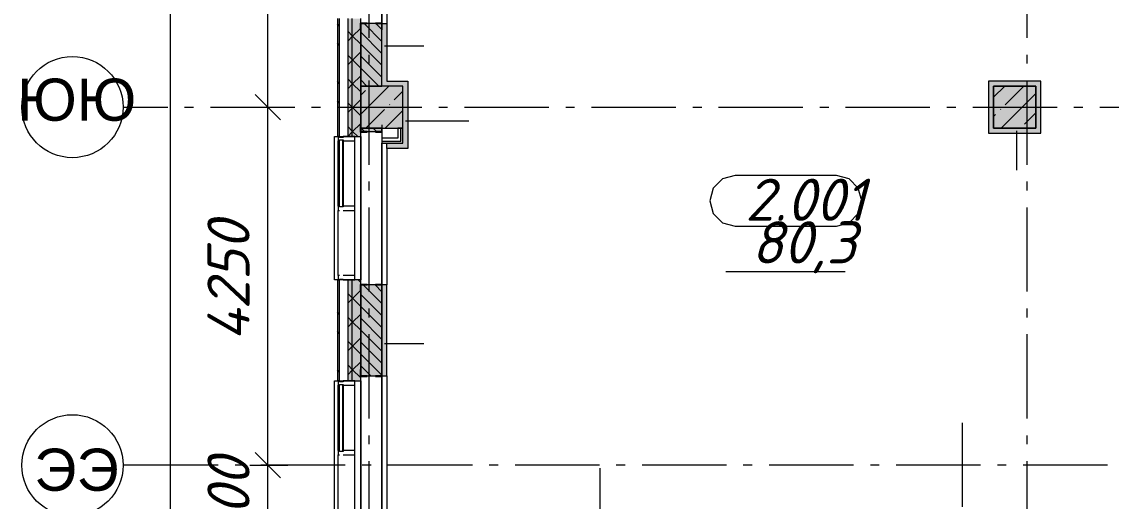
# Model space of a CAD drawing. Header units: millimetres. Extents: x -537608 to 253996, y -217170 to 186033.
# Drawn here: x -372379 to -359466, y 22973 to 28662 of the extents above; entities that cross this region are included whole.
import ezdxf

# ---------------------------------------------------------------- set-up
doc = ezdxf.new("R2010")
doc.units = ezdxf.units.MM
doc.layers.add('PDF _Геометрия', color=7, linetype='Continuous')
doc.layers.add('PDF _Текст', color=7, linetype='Continuous')
doc.layers.add('PDF _Сплошная заливка', color=7, linetype='Continuous', true_color=0xffffff)
doc.styles.add('PDF ArialMT', font='arial.ttf')
doc.styles.add('PDF ISOCPEUR Italic', font='isocpeui.ttf')

msp = doc.modelspace()

# ---------------------------------------------------------------- hatches: boundary and pattern name
at = {"layer": 'PDF _Сплошная заливка', "transparency": 33554559}
h = msp.add_hatch(color=256, dxfattribs=at)
h.paths.add_polyline_path([(-368638.3734, 522.3433), (-368611.3754, 522.3433), (-368611.3754, 1799.3445), (-368638.3734, 1799.3445), (-368638.3734, 966.1296)], flags=0)
h.paths.add_polyline_path([(-368611.3754, 3499.3453), (-368611.3754, 4799.3445), (-368638.3734, 4799.3445), (-368638.3734, 3499.3453)], flags=0)
h.paths.add_polyline_path([(-368638.3734, 6499.3452), (-368611.3754, 6499.3452), (-368611.3754, 7799.3444), (-368638.3734, 7799.3444), (-368638.3734, 6661.9988)], flags=0)
h.paths.add_polyline_path([(-368638.3734, 9499.3451), (-368611.3754, 9499.3451), (-368611.3754, 10799.3464), (-368638.3734, 10799.3464), (-368638.3734, 10221.9175)], flags=0)
h.paths.add_polyline_path([(-368611.3754, 12499.3472), (-368611.3754, 13699.3459), (-368638.3734, 13699.3459), (-368638.3734, 12499.3472)], flags=0)
h.paths.add_polyline_path([(-368638.3734, 15399.3467), (-368611.3754, 15399.3467), (-368611.3754, 16709.3463), (-368638.3734, 16709.3463), (-368638.3734, 15917.7888)], flags=0)
h.paths.add_polyline_path([(-368611.3754, 18409.347), (-368611.3754, 19699.3478), (-368638.3734, 19699.3478), (-368638.3734, 18409.347)], flags=0)
h.paths.add_polyline_path([(-368638.3734, 21399.3486), (-368611.3754, 21399.3486), (-368611.3754, 22699.3498), (-368638.3734, 22699.3498), (-368638.3734, 21613.658)], flags=0)
h.paths.add_polyline_path([(-368611.3754, 24399.3485), (-368611.3754, 25599.3494), (-368638.3734, 25599.3494), (-368638.3734, 24399.3485)], flags=0)
h.paths.add_polyline_path([(-368611.3754, 27299.348), (-368611.3754, 28699.3497), (-368638.3734, 28699.3497), (-368638.3734, 27299.348)], flags=0)
h.paths.add_polyline_path([(-368638.3734, 30399.3526), (-368611.3754, 30399.3526), (-368611.3754, 31576.3513), (-368638.3734, 31576.3513), (-368638.3734, 30513.4549)], flags=0)
h = msp.add_hatch(color=256, dxfattribs=at)
h.paths.add_polyline_path([(-368511.375, 649.3439), (-368461.3748, 649.3439), (-368461.3748, 1799.3445), (-368511.375, 1799.3445), (-368511.375, 966.1296)], flags=0)
h.paths.add_polyline_path([(-368461.3748, 3499.3453), (-368461.3748, 4799.3445), (-368511.375, 4799.3445), (-368511.375, 3499.3453)], flags=0)
h.paths.add_polyline_path([(-368511.375, 6499.3452), (-368461.3748, 6499.3452), (-368461.3748, 7799.3444), (-368511.375, 7799.3444), (-368511.375, 6661.9988)], flags=0)
h.paths.add_polyline_path([(-368461.3748, 9499.3451), (-368461.3748, 10799.3464), (-368511.375, 10799.3464), (-368511.375, 9499.3451)], flags=0)
h.paths.add_polyline_path([(-368461.3748, 12499.3472), (-368461.3748, 13699.3459), (-368511.375, 13699.3459), (-368511.375, 12499.3472)], flags=0)
h.paths.add_polyline_path([(-368511.375, 15399.3467), (-368461.3748, 15399.3467), (-368461.3748, 16709.3463), (-368511.375, 16709.3463), (-368511.375, 15917.7888)], flags=0)
h.paths.add_polyline_path([(-368461.3748, 18409.347), (-368461.3748, 19699.3478), (-368511.375, 19699.3478), (-368511.375, 18409.347)], flags=0)
h.paths.add_polyline_path([(-368461.3748, 21399.3486), (-368461.3748, 22699.3498), (-368511.375, 22699.3498), (-368511.375, 21399.3486)], flags=0)
h.paths.add_polyline_path([(-368461.3748, 24399.3485), (-368461.3748, 25599.3494), (-368511.375, 25599.3494), (-368511.375, 24399.3485)], flags=0)
h.paths.add_polyline_path([(-368461.3748, 27299.348), (-368461.3748, 28699.3497), (-368511.375, 28699.3497), (-368511.375, 27299.348)], flags=0)
h.paths.add_polyline_path([(-368511.375, 30399.3526), (-368461.3748, 30399.3526), (-368461.3748, 31449.3528), (-368511.375, 31449.3528), (-368511.375, 30513.4549)], flags=0)
h = msp.add_hatch(color=256, dxfattribs=at)
h.paths.add_polyline_path([(-368361.3744, 699.3442), (-368361.3744, 1799.3445), (-368461.3748, 1799.3445), (-368461.3748, 699.3442)], flags=0)
h.paths.add_polyline_path([(-368361.3744, 3499.3453), (-368361.3744, 4799.3445), (-368461.3748, 4799.3445), (-368461.3748, 3499.3453)], flags=0)
h.paths.add_polyline_path([(-368361.3744, 6499.3452), (-368361.3744, 7799.3444), (-368461.3748, 7799.3444), (-368461.3748, 6499.3452)], flags=0)
h.paths.add_polyline_path([(-368361.3744, 9499.3451), (-368361.3744, 10799.3464), (-368461.3748, 10799.3464), (-368461.3748, 9499.3451)], flags=0)
h.paths.add_polyline_path([(-368461.3748, 12499.3472), (-368361.3744, 12499.3472), (-368361.3744, 13699.3459), (-368461.3748, 13699.3459), (-368461.3748, 12798.9997)], flags=0)
h.paths.add_polyline_path([(-368361.3744, 15399.3467), (-368361.3744, 16709.3463), (-368461.3748, 16709.3463), (-368461.3748, 15399.3467)], flags=0)
h.paths.add_polyline_path([(-368361.3744, 18409.347), (-368361.3744, 19699.3478), (-368461.3748, 19699.3478), (-368461.3748, 18409.347)], flags=0)
h.paths.add_polyline_path([(-368361.3744, 21399.3486), (-368361.3744, 22699.3498), (-368461.3748, 22699.3498), (-368461.3748, 21399.3486)], flags=0)
h.paths.add_polyline_path([(-368461.3748, 24399.3485), (-368361.3744, 24399.3485), (-368361.3744, 25599.3494), (-368461.3748, 25599.3494), (-368461.3748, 24461.5948)], flags=0)
h.paths.add_polyline_path([(-368361.3744, 27299.348), (-368361.3744, 28699.3497), (-368461.3748, 28699.3497), (-368461.3748, 27299.348)], flags=0)
h.paths.add_polyline_path([(-368361.3744, 30399.3526), (-368361.3744, 31399.3526), (-368461.3748, 31399.3526), (-368461.3748, 30399.3526)], flags=0)
h = msp.add_hatch(color=256, dxfattribs=at)
h.paths.add_polyline_path([(-368111.3732, 1299.3446), (-368111.3732, 1429.3442), (-368361.3744, 1429.3442), (-368361.3744, 1299.3446), (-368347.0787, 1299.3446)], flags=0)
h.paths.add_polyline_path([(-368361.3744, 1464.3448), (-368111.3732, 1464.3448), (-368111.3732, 1739.3438), (-368361.3744, 1739.3438), (-368361.3744, 1678.1138)], flags=0)
h.paths.add_polyline_path([(-368361.3744, 3559.3439), (-368111.3732, 3559.3439), (-368111.3732, 4298.9978), (-368361.3744, 4298.9978), (-368361.3744, 3814.0642)], flags=0)
h.paths.add_polyline_path([(-368361.3744, 6559.3459), (-368111.3732, 6559.3459), (-368111.3732, 6993.9973), (-368361.3744, 6993.9973), (-368361.3744, 6661.9988)], flags=0)
h.paths.add_polyline_path([(-368361.3744, 7028.9978), (-368111.3732, 7028.9978), (-368111.3732, 7148.9971), (-368361.3744, 7148.9971)], flags=0)
h.paths.add_polyline_path([(-368361.3744, 7648.9971), (-368111.3732, 7648.9971), (-368111.3732, 7739.3458), (-368361.3744, 7739.3458), (-368361.3744, 7729.9761)], flags=0)
h.paths.add_polyline_path([(-368347.0787, 9559.3458), (-368111.3732, 9559.3458), (-368111.3732, 10739.3457), (-368361.3744, 10739.3457), (-368361.3744, 9559.3458)], flags=0)
h.paths.add_polyline_path([(-368361.3744, 12559.3457), (-368111.3732, 12559.3457), (-368111.3732, 12798.9997), (-368361.3744, 12798.9997)], flags=0)
h.paths.add_polyline_path([(-368361.3744, 13298.9997), (-368111.3732, 13298.9997), (-368111.3732, 13639.3474), (-368361.3744, 13639.3474), (-368361.3744, 13425.8453)], flags=0)
h.paths.add_polyline_path([(-368361.3744, 15459.3473), (-368111.3732, 15459.3473), (-368111.3732, 16649.3477), (-368361.3744, 16649.3477), (-368361.3744, 15917.7888)], flags=0)
h.paths.add_polyline_path([(-368111.3732, 18469.3477), (-368111.3732, 18649.3476), (-368361.3744, 18649.3476), (-368361.3744, 18469.3477), (-368347.0787, 18469.3477)], flags=0)
h.paths.add_polyline_path([(-368347.0787, 19149.3476), (-368111.3732, 19149.3476), (-368111.3732, 19304.3474), (-368361.3744, 19304.3474), (-368361.3744, 19149.3476)], flags=0)
h.paths.add_polyline_path([(-368361.3744, 19339.348), (-368111.3732, 19339.348), (-368111.3732, 19639.3472), (-368361.3744, 19639.3472), (-368361.3744, 19477.7076)], flags=0)
h.paths.add_polyline_path([(-368347.0787, 21459.3493), (-368111.3732, 21459.3493), (-368111.3732, 21949.3488), (-368361.3744, 21949.3488), (-368361.3744, 21459.3493)], flags=0)
h.paths.add_polyline_path([(-368347.0787, 22449.3488), (-368111.3732, 22449.3488), (-368111.3732, 22579.3485), (-368361.3744, 22579.3485), (-368361.3744, 22449.3488)], flags=0)
h.paths.add_polyline_path([(-368361.3744, 22614.3469), (-368111.3732, 22614.3469), (-368111.3732, 22639.3471), (-368361.3744, 22639.3471)], flags=0)
h.paths.add_polyline_path([(-368347.0787, 24459.347), (-368111.3732, 24461.5948), (-368111.3732, 25539.3508), (-368361.3744, 25539.3508), (-368361.3744, 24459.347)], flags=0)
h.paths.add_polyline_path([(-368361.3744, 27359.3509), (-368111.3732, 27359.3509), (-368111.3732, 27399.0039), (-368361.3744, 27399.0039)], flags=0)
h.paths.add_polyline_path([(-368111.3732, 27899.0018), (-368111.3732, 28639.3511), (-368361.3744, 28639.3511), (-368361.3744, 27899.0018), (-368347.0787, 27899.0018)], flags=0)
h.paths.add_polyline_path([(-368111.3732, 30459.3512), (-368111.3732, 30644.3503), (-368361.3744, 30644.3503), (-368361.3744, 30459.3512), (-368347.0787, 30459.3512)], flags=0)
h.paths.add_polyline_path([(-368111.3732, 30679.3486), (-368111.3732, 30799.35), (-368361.3744, 30799.35), (-368361.3744, 30679.3486), (-368347.0787, 30679.3486)], flags=0)
msp.add_hatch(color=256, dxfattribs=at).paths.add_polyline_path([(-368111.3732, 27399.0039), (-367861.3722, 27399.0039), (-367861.3722, 27899.0018), (-368361.3744, 27899.0018), (-368361.3744, 27399.0039), (-368347.0787, 27399.0039)])
at = {"layer": 'PDF _Сплошная заливка', "true_color": 0xff7d7d, "transparency": 33554559}
msp.add_hatch(color=11, dxfattribs=at).paths.add_polyline_path([(-367861.3722, 27219.7619), (-367801.3736, 27219.7619), (-367801.3736, 27959.0003), (-367861.3722, 27959.0003), (-367861.3722, 27309.5272)])
at = {"layer": 'PDF _Сплошная заливка', "true_color": 0x77b143, "transparency": 33554559}
msp.add_hatch(color=75, dxfattribs=at).paths.add_polyline_path([(-367886.3723, 27219.7619), (-367886.3723, 27244.762), (-368111.3732, 27244.762), (-368111.3732, 27219.7619), (-367921.3707, 27219.7619)])

# ---------------------------------------------------------------- linework, layer by layer
at = {"layer": 'PDF _Геометрия', "lineweight": 9}
for p, q in [((-370615.5866, -56440.6714), (-370615.5866, 31439.3502)), ((-369463.377, 27649.0007), (-369463.377, 31439.3502)), ((-368111.3732, 30453.3487), (-368111.3732, 28645.3492)), ((-368111.3732, 28645.3492), (-368111.3732, 30453.3487)), ((-368051.3748, 30459.3512), (-368051.3748, 28639.3511)), ((-368638.3734, 28699.3497), (-368638.3734, 27299.348)), ((-368611.3754, 27299.348), (-368611.3754, 28699.3497)), ((-368511.375, 27299.348), (-368511.375, 28699.3497)), ((-368461.3748, 27299.348), (-368461.3748, 28699.3497)), ((-368361.3744, 27299.348), (-368361.3744, 28699.3497)), ((-368461.3748, 28495.6371), (-368511.375, 28545.6373)), ((-368461.3748, 28486.8057), (-368361.3744, 28586.8061)), ((-368111.3732, 28639.3511), (-368361.3744, 28639.3511)), ((-368361.3744, 28639.3511), (-368361.3744, 27899.0018)), ((-368111.3732, 28287.0589), (-368361.3744, 28537.06)), ((-368111.3732, 28428.4822), (-368322.2422, 28639.3511)), ((-368111.3732, 28569.9011), (-368180.8189, 28639.3511)), ((-368111.3732, 27959.0003), (-368111.3732, 28639.3511)), ((-368111.3732, 27959.0003), (-368111.3732, 28639.3511)), ((-368111.3732, 28639.3511), (-368051.3748, 28639.3511)), ((-368051.3748, 28639.3511), (-368051.3748, 27959.0003)), ((-368511.375, 28436.8055), (-368461.3748, 28486.8057)), ((-368361.3744, 28395.6367), (-368461.3748, 28495.6371)), ((-368461.3748, 28203.9635), (-368361.3744, 28303.9639)), ((-368111.3732, 28145.6399), (-368361.3744, 28395.6367)), ((-368081.3697, 28376.9749), (-367615.2206, 28376.9749)), ((-368461.3748, 28212.7949), (-368511.375, 28262.7951)), ((-368511.375, 28153.9632), (-368461.3748, 28203.9635)), ((-368361.3744, 28112.7944), (-368461.3748, 28212.7949)), ((-368111.3732, 28004.2167), (-368361.3744, 28254.2177)), ((-368461.3748, 27921.1212), (-368361.3744, 28021.1217)), ((-368147.5773, 27899.0018), (-368361.3744, 28112.7944)), ((-368461.3748, 27929.9526), (-368511.375, 27979.9529)), ((-368511.375, 27871.121), (-368461.3748, 27921.1212)), ((-368361.3744, 27829.9522), (-368461.3748, 27929.9526)), ((-368289.0006, 27899.0018), (-368361.3744, 27971.3755)), ((-368361.3744, 27564.7556), (-368027.1239, 27899.0018)), ((-368361.3744, 27899.0018), (-368111.3732, 27899.0018)), ((-368111.3732, 27899.0018), (-368361.3744, 27899.0018)), ((-368361.3744, 27899.0018), (-368361.3744, 27399.0039)), ((-368111.3732, 27899.0018), (-368111.3732, 27959.0003)), ((-368111.3732, 27899.0018), (-368111.3732, 27959.0003)), ((-367861.3722, 27899.0018), (-368111.3732, 27899.0018)), ((-367861.3722, 27899.0018), (-368111.3732, 27899.0018)), ((-368051.3748, 27959.0003), (-367861.3722, 27959.0003)), ((-367861.3722, 27959.0003), (-367801.3736, 27959.0003)), ((-367861.3722, 27399.0039), (-367861.3722, 27899.0018)), ((-367861.3722, 27219.7619), (-367861.3722, 27899.0018)), ((-367801.3736, 27959.0003), (-367801.3736, 27219.7619)), ((-360861.3681, 27959.0003), (-360921.3753, 27959.0003)), ((-360921.3753, 27959.0003), (-360921.3753, 27339.0011)), ((-360361.3746, 27959.0003), (-360861.3681, 27959.0003)), ((-360861.3681, 27765.6048), (-360727.9711, 27899.0018)), ((-360361.3746, 27899.0018), (-360861.3681, 27899.0018)), ((-360861.3681, 27899.0018), (-360861.3681, 27399.0039)), ((-360861.3681, 27399.0039), (-360861.3681, 27899.0018)), ((-360861.3681, 27899.0018), (-360361.3746, 27899.0018)), ((-360722.1323, 27676.7437), (-360499.8698, 27899.0018)), ((-360301.3675, 27959.0003), (-360361.3746, 27959.0003)), ((-360361.3746, 27399.0039), (-360361.3746, 27899.0018)), ((-360361.3746, 27899.0018), (-360361.3746, 27399.0039)), ((-360301.3675, 27399.0039), (-360301.3675, 27959.0003)), ((-368361.3744, 27792.8525), (-368306.4051, 27847.8175)), ((-367964.2576, 27733.7712), (-367861.3722, 27836.6566)), ((-360771.7708, 27399.0039), (-360361.3746, 27809.4044)), ((-369675.5119, 27649.0007), (-369463.377, 27649.0007)), ((-369463.377, 23399.3486), (-369463.377, 27649.0007)), ((-369463.377, 27649.0007), (-369223.3829, 27649.0007)), ((-368461.3748, 27647.1104), (-368511.375, 27697.1106)), ((-368511.375, 27588.2788), (-368461.3748, 27638.279)), ((-368461.3748, 27638.279), (-368361.3744, 27738.2795)), ((-368361.3744, 27547.11), (-368461.3748, 27647.1104)), ((-368021.285, 27676.7437), (-368016.5399, 27681.4888)), ((-368299.0248, 27399.0039), (-368078.3125, 27619.7206)), ((-368070.9322, 27399.0039), (-367861.3722, 27608.5596)), ((-360861.3681, 27537.5035), (-360836.1785, 27562.6974)), ((-360779.1511, 27619.7206), (-360774.4146, 27624.4613)), ((-360494.0311, 27448.6468), (-360361.3746, 27581.3075)), ((-368461.3748, 27364.2682), (-368511.375, 27414.2684)), ((-368461.3748, 27355.4368), (-368361.3744, 27455.4372)), ((-368361.3744, 27399.0039), (-368361.3744, 27359.3509)), ((-368111.3732, 27399.0039), (-368361.3744, 27399.0039)), ((-368361.3744, 27399.0039), (-368111.3732, 27399.0039)), ((-368315.0341, 27359.3509), (-368354.683, 27399.0039)), ((-368173.6109, 27359.3509), (-368213.2683, 27399.0039)), ((-368111.3732, 27359.3509), (-368111.3732, 27399.0039)), ((-368111.3732, 27399.0039), (-367861.3722, 27399.0039)), ((-367886.3723, 27399.0039), (-367921.3707, 27399.0039)), ((-367921.3707, 27399.0039), (-367921.3707, 27279.7604)), ((-367861.3722, 27399.0039), (-367886.3723, 27399.0039)), ((-367886.3723, 27244.762), (-367886.3723, 27399.0039)), ((-367861.3722, 27219.7619), (-367861.3722, 27399.0039)), ((-367831.3772, 27485.8585), (-367081.374, 27485.8585)), ((-360861.3681, 27399.0039), (-360361.3746, 27399.0039)), ((-360361.3746, 27399.0039), (-360861.3681, 27399.0039)), ((-360301.3675, 27339.0011), (-360301.3675, 27399.0039)), ((-368638.3734, 27299.348), (-368611.3754, 27299.348)), ((-368611.3754, 27299.348), (-368628.3752, 27299.348)), ((-368628.3752, 27299.348), (-368628.3752, 27249.3478)), ((-368628.3752, 26474.3488), (-368628.3752, 27249.3478)), ((-368628.3752, 27249.3478), (-368611.3754, 27249.3478)), ((-368611.3754, 27299.348), (-368511.375, 27299.348)), ((-368611.3754, 27289.3497), (-368611.3754, 27299.348)), ((-368571.3735, 27289.3497), (-368611.3754, 27289.3497)), ((-368611.3754, 27259.3504), (-368571.3735, 27259.3504)), ((-368611.3754, 27249.3478), (-368611.3754, 27259.3504)), ((-368611.3754, 26474.3488), (-368611.3754, 27249.3478)), ((-368431.3712, 27299.348), (-368571.3735, 27299.348)), ((-368571.3735, 27299.348), (-368571.3735, 27289.3497)), ((-368571.3735, 27259.3504), (-368571.3735, 27249.3478)), ((-368571.3735, 27249.3478), (-368431.3712, 27249.3478)), ((-368511.375, 27305.4366), (-368461.3748, 27355.4368)), ((-368511.375, 27299.348), (-368461.3748, 27299.348)), ((-368396.4589, 27299.348), (-368461.3748, 27364.2682)), ((-368461.3748, 27299.348), (-368361.3744, 27299.348)), ((-368431.3712, 27249.3478), (-368431.3712, 27299.348)), ((-368431.3712, 26474.3488), (-368431.3712, 27249.3478)), ((-368361.3744, 27359.3509), (-368111.3732, 27359.3509)), ((-368361.3744, 27299.348), (-368361.3744, 25599.3494)), ((-368361.3744, 25599.3494), (-368361.3744, 27299.348)), ((-368111.3732, 27353.3484), (-368111.3732, 27279.7604)), ((-367921.3707, 27279.7604), (-368111.3732, 27279.7604)), ((-368111.3732, 27279.7604), (-368111.3732, 27244.762)), ((-360921.3753, 27339.0011), (-360861.3681, 27339.0011)), ((-360861.3681, 27339.0011), (-360301.3675, 27339.0011)), ((-360589.6825, 27369.0004), (-360589.6825, 26902.8513)), ((-368111.3732, 27244.762), (-368111.3732, 27219.7619)), ((-368111.3732, 27244.762), (-367921.3707, 27244.762)), ((-368111.3732, 27219.7619), (-368111.3732, 25545.3489)), ((-368111.3732, 25545.3489), (-368111.3732, 27219.7619)), ((-368111.3732, 27219.7619), (-367921.3707, 27219.7619)), ((-368051.3748, 27159.759), (-368051.3748, 27219.7619)), ((-368051.3748, 27219.7619), (-367861.3722, 27219.7619)), ((-367801.3736, 27159.759), (-368051.3748, 27159.759)), ((-368051.3748, 27159.759), (-368051.3748, 25539.3508)), ((-367921.3707, 27244.762), (-367886.3723, 27244.762)), ((-367921.3707, 27219.7619), (-367886.3723, 27219.7619)), ((-367886.3723, 27219.7619), (-367861.3722, 27219.7619)), ((-367801.3736, 27219.7619), (-367801.3736, 27159.759)), ((-368611.3754, 26474.3488), (-368628.3752, 26474.3488)), ((-368628.3752, 26474.3488), (-368628.3752, 26424.3486)), ((-368611.3754, 26464.3504), (-368611.3754, 26474.3488)), ((-368431.3712, 26474.3488), (-368571.3735, 26474.3488)), ((-368571.3735, 26474.3488), (-368571.3735, 26464.3504)), ((-368431.3712, 26424.3486), (-368431.3712, 26474.3488)), ((-368628.3752, 25649.3496), (-368628.3752, 26424.3486)), ((-368628.3752, 26424.3486), (-368611.3754, 26424.3486)), ((-368571.3735, 26464.3504), (-368611.3754, 26464.3504)), ((-368571.3735, 26424.3486), (-368431.3712, 26424.3486)), ((-368431.3712, 25649.3496), (-368431.3712, 26424.3486)), ((-368638.3734, 25599.3494), (-368638.3734, 24399.3485)), ((-368611.3754, 25599.3494), (-368638.3734, 25599.3494)), ((-368611.3754, 25649.3496), (-368628.3752, 25649.3496)), ((-368628.3752, 25649.3496), (-368628.3752, 25599.3494)), ((-368628.3752, 25599.3494), (-368611.3754, 25599.3494)), ((-368611.3754, 25599.3494), (-368611.3754, 25609.3477)), ((-368611.3754, 25609.3477), (-368571.3735, 25609.3477)), ((-368511.375, 25599.3494), (-368611.3754, 25599.3494)), ((-368611.3754, 24399.3485), (-368611.3754, 25599.3494)), ((-368431.3712, 25649.3496), (-368571.3735, 25649.3496)), ((-368571.3735, 25609.3477), (-368571.3735, 25599.3494)), ((-368571.3735, 25599.3494), (-368431.3712, 25599.3494)), ((-368461.3748, 25599.3494), (-368511.375, 25599.3494)), ((-368511.375, 24399.3485), (-368511.375, 25599.3494)), ((-368361.3744, 25599.3494), (-368461.3748, 25599.3494)), ((-368461.3748, 24399.3485), (-368461.3748, 25599.3494)), ((-368431.3712, 25599.3494), (-368431.3712, 25649.3496)), ((-368361.3744, 25567.21), (-368393.5136, 25599.3494)), ((-368361.3744, 24399.3485), (-368361.3744, 25599.3494)), ((-368461.3748, 25375.5369), (-368361.3744, 25475.5372)), ((-368111.3732, 25539.3508), (-368361.3744, 25539.3508)), ((-368361.3744, 25539.3508), (-368361.3744, 24459.347)), ((-368111.3732, 25317.209), (-368333.5151, 25539.3508)), ((-368111.3732, 25458.6322), (-368192.0919, 25539.3508)), ((-368111.3732, 24459.347), (-368111.3732, 25539.3508)), ((-368051.3748, 25539.3508), (-368111.3732, 25539.3508)), ((-368111.3732, 25539.3508), (-368111.3732, 24459.347)), ((-368051.3748, 24459.347), (-368051.3748, 25539.3508)), ((-368461.3748, 25384.3683), (-368511.375, 25434.3685)), ((-368511.375, 25325.5366), (-368461.3748, 25375.5369)), ((-368361.3744, 25284.3678), (-368461.3748, 25384.3683)), ((-368111.3732, 25175.79), (-368361.3744, 25425.7911)), ((-368461.3748, 25092.6946), (-368361.3744, 25192.695)), ((-368111.3732, 25034.3667), (-368361.3744, 25284.3678)), ((-368461.3748, 25101.526), (-368511.375, 25151.5262)), ((-368511.375, 25042.6944), (-368461.3748, 25092.6946)), ((-368361.3744, 25001.5256), (-368461.3748, 25101.526)), ((-368111.3732, 24892.9478), (-368361.3744, 25142.9446)), ((-368111.3732, 24751.5245), (-368361.3744, 25001.5256)), ((-368461.3748, 24818.6838), (-368511.375, 24868.684)), ((-368511.375, 24759.8522), (-368461.3748, 24809.8524)), ((-368461.3748, 24809.8524), (-368361.3744, 24909.8527)), ((-368361.3744, 24718.6834), (-368461.3748, 24818.6838)), ((-368111.3732, 24610.1055), (-368361.3744, 24860.1023)), ((-368081.3697, 24845.5139), (-367615.2206, 24845.5139)), ((-368111.3732, 24468.6822), (-368361.3744, 24718.6834)), ((-368461.3748, 24535.8416), (-368511.375, 24585.8374)), ((-368461.3748, 24527.0101), (-368361.3744, 24627.0105)), ((-368361.3744, 24435.8411), (-368461.3748, 24535.8416)), ((-368243.4613, 24459.347), (-368361.3744, 24577.2601)), ((-368511.375, 24477.0099), (-368461.3748, 24527.0101)), ((-368361.3744, 24459.347), (-368111.3732, 24459.347)), ((-368111.3732, 24459.347), (-368051.3748, 24459.347)), ((-368111.3732, 24453.3489), (-368111.3732, 22699.3498)), ((-368111.3732, 22699.3498), (-368111.3732, 24453.3489)), ((-368051.3748, 24459.347), (-368051.3748, 22699.3498)), ((-368638.3734, 24399.3485), (-368611.3754, 24399.3485)), ((-368611.3754, 24399.3485), (-368628.3752, 24399.3485)), ((-368628.3752, 24399.3485), (-368628.3752, 24349.3483)), ((-368628.3752, 23574.3493), (-368628.3752, 24349.3483)), ((-368628.3752, 24349.3483), (-368611.3754, 24349.3483)), ((-368611.3754, 24399.3485), (-368511.375, 24399.3485)), ((-368611.3754, 24389.3502), (-368611.3754, 24399.3485)), ((-368571.3735, 24389.3502), (-368611.3754, 24389.3502)), ((-368611.3754, 24359.351), (-368571.3735, 24359.351)), ((-368611.3754, 24349.3483), (-368611.3754, 24359.351)), ((-368611.3754, 23574.3493), (-368611.3754, 24349.3483)), ((-368431.3712, 24399.3485), (-368571.3735, 24399.3485)), ((-368571.3735, 24399.3485), (-368571.3735, 24389.3502)), ((-368571.3735, 24359.351), (-368571.3735, 24349.3483)), ((-368571.3735, 24349.3483), (-368431.3712, 24349.3483)), ((-368511.375, 24399.3485), (-368461.3748, 24399.3485)), ((-368461.3748, 24399.3485), (-368361.3744, 24399.3485)), ((-368431.3712, 24349.3483), (-368431.3712, 24399.3485)), ((-368431.3712, 23574.3493), (-368431.3712, 24349.3483)), ((-368361.3744, 24399.3485), (-368361.3744, 22699.3498)), ((-368361.3744, 22699.3498), (-368361.3744, 24399.3485)), ((-361229.8592, 22904.3499), (-361229.8592, 23904.3499)), ((-368611.3754, 23574.3493), (-368628.3752, 23574.3493)), ((-368628.3752, 23574.3493), (-368628.3752, 23524.3491)), ((-368628.3752, 22749.3501), (-368628.3752, 23524.3491)), ((-368628.3752, 23524.3491), (-368611.3754, 23524.3491)), ((-368611.3754, 23564.351), (-368611.3754, 23574.3493)), ((-368571.3735, 23564.351), (-368611.3754, 23564.351)), ((-368431.3712, 23574.3493), (-368571.3735, 23574.3493)), ((-368571.3735, 23574.3493), (-368571.3735, 23564.351)), ((-368571.3735, 23524.3491), (-368431.3712, 23524.3491)), ((-368431.3712, 23524.3491), (-368431.3712, 23574.3493)), ((-368431.3712, 22749.3501), (-368431.3712, 23524.3491)), ((-369675.5119, 23399.3486), (-369463.377, 23399.3486)), ((-369463.377, 22199.3477), (-369463.377, 23399.3486)), ((-369463.377, 23399.3486), (-369223.3829, 23399.3486)), ((-365521.9289, 22364.348), (-365521.9289, 23364.3501))]:
    msp.add_line(p, q, dxfattribs=at)
at = {"layer": 'PDF _Геометрия', "color": 253, "lineweight": 9, "true_color": 0xaaaaaa}
for p, q in [((-368261.3739, 28471.425), (-368261.3739, 29471.425)), ((-360461.375, 28471.425), (-360461.375, 29471.425)), ((-368261.3739, 28165.5935), (-368261.3739, 28271.4285)), ((-360461.375, 28165.5935), (-360461.375, 28271.4285)), ((-368261.3739, 26965.5927), (-368261.3739, 27965.5926)), ((-360461.375, 26965.5927), (-360461.375, 27965.5926)), ((-371178.696, 27649.0007), (-370648.9745, 27649.0007)), ((-370448.9737, 27649.0007), (-370343.1344, 27649.0007)), ((-370143.1336, 27649.0007), (-369143.1379, 27649.0007)), ((-368943.1371, 27649.0007), (-368837.3064, 27649.0007)), ((-368637.3056, 27649.0007), (-367637.3013, 27649.0007)), ((-367437.3005, 27649.0007), (-367331.4698, 27649.0007)), ((-367131.469, 27649.0007), (-366131.4733, 27649.0007)), ((-365931.4724, 27649.0007), (-365825.6332, 27649.0007)), ((-365625.6323, 27649.0007), (-364625.6367, 27649.0007)), ((-364425.6359, 27649.0007), (-364319.8052, 27649.0007)), ((-364119.8044, 27649.0007), (-363119.8001, 27649.0007)), ((-362919.7992, 27649.0007), (-362813.9686, 27649.0007)), ((-362613.9677, 27649.0007), (-361613.9721, 27649.0007)), ((-361413.9713, 27649.0007), (-361308.132, 27649.0007)), ((-361108.1311, 27649.0007), (-360108.1355, 27649.0007)), ((-359908.1346, 27649.0007), (-359802.304, 27649.0007)), ((-359602.3032, 27649.0007), (-358602.2989, 27649.0007)), ((-368671.374, 25599.3494), (-368671.374, 27299.348)), ((-368671.374, 27299.348), (-368638.3734, 27299.348)), ((-368573.3715, 27289.3497), (-368573.3715, 27299.348)), ((-368573.3715, 26464.3504), (-368573.3715, 27259.3504)), ((-368571.3735, 27249.3478), (-368571.3735, 26474.3488)), ((-368261.3739, 26659.7612), (-368261.3739, 26765.5919)), ((-364073.4125, 26796.5341), (-364183.2131, 26686.7291)), ((-363923.4118, 26836.7298), (-364073.4125, 26796.5341)), ((-362723.4068, 26836.7298), (-363923.4118, 26836.7298)), ((-362573.4061, 26796.5341), (-362723.4068, 26836.7298)), ((-362463.5968, 26686.7291), (-362573.4061, 26796.5341)), ((-360461.375, 26659.7612), (-360461.375, 26765.5919)), ((-364183.2131, 26686.7291), (-364223.4132, 26536.7285)), ((-362423.4054, 26536.7285), (-362463.5968, 26686.7291)), ((-364223.4132, 26536.7285), (-364183.2131, 26386.7279)), ((-362463.5968, 26386.7279), (-362423.4054, 26536.7285)), ((-368261.3739, 25459.7604), (-368261.3739, 26459.7604)), ((-364183.2131, 26386.7279), (-364073.4125, 26276.9186)), ((-362573.4061, 26276.9186), (-362463.5968, 26386.7279)), ((-360461.375, 25459.7604), (-360461.375, 26459.7604)), ((-364073.4125, 26276.9186), (-363923.4118, 26236.7272)), ((-363923.4118, 26236.7272), (-362723.4068, 26236.7272)), ((-362723.4068, 26236.7272), (-362573.4061, 26276.9186)), ((-364032.4461, 25698.6953), (-362619.531, 25698.6953)), ((-368638.3734, 25599.3494), (-368671.374, 25599.3494)), ((-368573.3715, 25599.3494), (-368573.3715, 25609.3477)), ((-368261.3739, 25153.9246), (-368261.3739, 25259.7595)), ((-360461.375, 25153.9246), (-360461.375, 25259.7595)), ((-368261.3739, 23953.9238), (-368261.3739, 24953.9237)), ((-360461.375, 23953.9238), (-360461.375, 24953.9237)), ((-368671.374, 22699.3498), (-368671.374, 24399.3485)), ((-368671.374, 24399.3485), (-368638.3734, 24399.3485)), ((-368573.3715, 24389.3502), (-368573.3715, 24399.3485)), ((-368573.3715, 23564.351), (-368573.3715, 24359.351)), ((-368571.3735, 24349.3483), (-368571.3735, 23574.3493)), ((-368261.3739, 23648.0923), (-368261.3739, 23753.9273)), ((-360461.375, 23648.0923), (-360461.375, 23753.9273)), ((-370050.0312, 23399.3486), (-371178.696, 23399.3486)), ((-369744.1997, 23399.3486), (-369850.039, 23399.3486)), ((-368544.2032, 23399.3486), (-369544.1989, 23399.3486)), ((-368238.3717, 23399.3486), (-368344.2023, 23399.3486)), ((-368261.3739, 22448.0915), (-368261.3739, 23448.0915)), ((-367038.3666, 23399.3486), (-368038.3709, 23399.3486)), ((-366732.5351, 23399.3486), (-366838.3658, 23399.3486)), ((-365532.53, 23399.3486), (-366532.5343, 23399.3486)), ((-365226.6985, 23399.3486), (-365332.5377, 23399.3486)), ((-364026.702, 23399.3486), (-365026.6977, 23399.3486)), ((-363720.8706, 23399.3486), (-363826.7012, 23399.3486)), ((-362520.8654, 23399.3486), (-363520.8697, 23399.3486)), ((-362215.0339, 23399.3486), (-362320.8645, 23399.3486)), ((-361015.0288, 23399.3486), (-362015.0331, 23399.3486)), ((-360709.1973, 23399.3486), (-360815.0365, 23399.3486)), ((-359509.2008, 23399.3486), (-360509.1964, 23399.3486)), ((-360461.375, 22448.0915), (-360461.375, 23448.0915))]:
    msp.add_line(p, q, dxfattribs=at)
at = {"layer": 'PDF _Геометрия', "color": 8, "lineweight": 9, "true_color": 0x787878}
for p, q in [((-368611.3754, 28608.9816), (-368638.3734, 28635.9839)), ((-368611.3754, 28380.8846), (-368638.3734, 28407.8827)), ((-368611.3754, 27924.6865), (-368638.3734, 27951.6846)), ((-368611.3754, 27696.5896), (-368638.3734, 27723.5877)), ((-368611.3754, 25187.5021), (-368638.3734, 25214.5045)), ((-368611.3754, 24959.4052), (-368638.3734, 24986.4032)), ((-368611.3754, 24503.207), (-368638.3734, 24530.2094))]:
    msp.add_line(p, q, dxfattribs=at)
at = {"layer": 'PDF _Геометрия', "color": 253, "lineweight": 20, "true_color": 0xaaaaaa}
for p, q in [((-368286.374, 28645.3492), (-368367.3768, 28645.3492)), ((-368367.3768, 28645.3492), (-368367.3768, 28564.3508)), ((-368367.3768, 28564.3508), (-368361.3744, 28564.3508)), ((-368361.3744, 28639.3511), (-368286.374, 28639.3511)), ((-368361.3744, 28564.3508), (-368361.3744, 28639.3511)), ((-368286.374, 28639.3511), (-368286.374, 28645.3492)), ((-368186.3736, 28645.3492), (-368186.3736, 28639.3511)), ((-368105.3708, 28645.3492), (-368186.3736, 28645.3492)), ((-368186.3736, 28639.3511), (-368111.3732, 28639.3511)), ((-368111.3732, 28639.3511), (-368111.3732, 28564.3508)), ((-368111.3732, 28564.3508), (-368105.3708, 28564.3508)), ((-368105.3708, 28564.3508), (-368105.3708, 28645.3492)), ((-368361.3744, 27434.3512), (-368367.3768, 27434.3512)), ((-368367.3768, 27434.3512), (-368367.3768, 27353.3484)), ((-368361.3744, 27359.3509), (-368361.3744, 27434.3512)), ((-368105.3708, 27434.3512), (-368111.3732, 27434.3512)), ((-368111.3732, 27434.3512), (-368111.3732, 27359.3509)), ((-368105.3708, 27353.3484), (-368105.3708, 27434.3512)), ((-368367.3768, 27353.3484), (-368286.374, 27353.3484)), ((-368286.374, 27359.3509), (-368361.3744, 27359.3509)), ((-368286.374, 27353.3484), (-368286.374, 27359.3509)), ((-368186.3736, 27359.3509), (-368186.3736, 27353.3484)), ((-368111.3732, 27359.3509), (-368186.3736, 27359.3509)), ((-368186.3736, 27353.3484), (-368105.3708, 27353.3484)), ((-368286.374, 25545.3489), (-368367.3768, 25545.3489)), ((-368367.3768, 25545.3489), (-368367.3768, 25464.3505)), ((-368367.3768, 25464.3505), (-368361.3744, 25464.3505)), ((-368361.3744, 25539.3508), (-368286.374, 25539.3508)), ((-368361.3744, 25464.3505), (-368361.3744, 25539.3508)), ((-368286.374, 25539.3508), (-368286.374, 25545.3489)), ((-368186.3736, 25545.3489), (-368186.3736, 25539.3508)), ((-368105.3708, 25545.3489), (-368186.3736, 25545.3489)), ((-368186.3736, 25539.3508), (-368111.3732, 25539.3508)), ((-368111.3732, 25539.3508), (-368111.3732, 25464.3505)), ((-368111.3732, 25464.3505), (-368105.3708, 25464.3505)), ((-368105.3708, 25464.3505), (-368105.3708, 25545.3489)), ((-368361.3744, 24534.3474), (-368367.3768, 24534.3474)), ((-368367.3768, 24534.3474), (-368367.3768, 24453.3489)), ((-368361.3744, 24459.347), (-368361.3744, 24534.3474)), ((-368105.3708, 24534.3474), (-368111.3732, 24534.3474)), ((-368111.3732, 24534.3474), (-368111.3732, 24459.347)), ((-368105.3708, 24453.3489), (-368105.3708, 24534.3474)), ((-368367.3768, 24453.3489), (-368286.374, 24453.3489)), ((-368286.374, 24459.347), (-368361.3744, 24459.347)), ((-368286.374, 24453.3489), (-368286.374, 24459.347)), ((-368186.3736, 24459.347), (-368186.3736, 24453.3489)), ((-368111.3732, 24459.347), (-368186.3736, 24459.347)), ((-368186.3736, 24453.3489), (-368105.3708, 24453.3489))]:
    msp.add_line(p, q, dxfattribs=at)
at = {"layer": 'PDF _Геометрия', "lineweight": 20}
for p, q in [((-369613.3776, 27799.0013), (-369463.377, 27649.0007)), ((-369463.377, 27649.0007), (-369313.385, 27499.0044)), ((-369613.3776, 23549.3492), (-369463.377, 23399.3486)), ((-369463.377, 23399.3486), (-369313.385, 23249.3479))]:
    msp.add_line(p, q, dxfattribs=at)
for centre, radius in [((-371778.6956, 27649.005), 600.0025), ((-371778.6982, 23399.3511), 599.9999)]:
    msp.add_circle(centre, radius, dxfattribs=at)
at = {"layer": 'PDF _Сплошная заливка', "color": 11, "lineweight": 35, "true_color": 0xff7d7d, "transparency": 33554559}
for points in [[(-368051.3748, 27959.0003), (-368051.3748, 28639.3511), (-368111.3732, 27959.0003), (-368111.3732, 28639.3511)], [(-367861.3722, 27899.0018), (-367861.3722, 27959.0003), (-368111.3732, 27899.0018), (-368111.3732, 27959.0003)], [(-360921.3753, 27339.0011), (-360861.3681, 27339.0011), (-360921.3753, 27959.0003), (-360861.3681, 27959.0003)], [(-360361.3746, 27899.0018), (-360361.3746, 27959.0003), (-360861.3681, 27899.0018), (-360861.3681, 27959.0003)], [(-360301.3675, 27399.0039), (-360301.3675, 27959.0003), (-360361.3746, 27399.0039), (-360361.3746, 27959.0003)], [(-360861.3681, 27339.0011), (-360301.3675, 27339.0011), (-360861.3681, 27399.0039), (-360301.3675, 27399.0039)], [(-368051.3748, 27159.759), (-367801.3736, 27159.759), (-368051.3748, 27219.7619), (-367801.3736, 27219.7619)], [(-368051.3748, 24459.347), (-368051.3748, 25539.3508), (-368111.3732, 24459.347), (-368111.3732, 25539.3508)]]:
    msp.add_solid(points, dxfattribs=at)
at = {"layer": 'PDF _Сплошная заливка', "lineweight": 35, "transparency": 33554559}
msp.add_solid([(-360361.3746, 27399.0039), (-360361.3746, 27899.0018), (-360861.3681, 27399.0039), (-360861.3681, 27899.0018)], dxfattribs=at)
at = {"layer": 'PDF _Сплошная заливка', "color": 75, "lineweight": 35, "true_color": 0x77b143, "transparency": 33554559}
msp.add_solid([(-367861.3722, 27219.7619), (-367861.3722, 27399.0039), (-367886.3723, 27219.7619), (-367886.3723, 27399.0039)], dxfattribs=at)

# ---------------------------------------------------------------- texts
at = {"layer": 'PDF _Текст', "char_height": 500, "attachment_point": 4}
for s, insert, style in [('ЮЮ', (-372432.7576, 27733.7948), 'PDF ArialMT'), ('2.001', (-363804.741, 26550.0144), 'PDF ISOCPEUR Italic'), ('80,3', (-363731.7386, 25986.0652), 'PDF ISOCPEUR Italic'), ('ЭЭ', (-372231.6372, 23343.0251), 'PDF ArialMT')]:
    msp.add_mtext(s, dxfattribs=dict(at, insert=insert, style=style))
at = {"layer": 'PDF _Текст', "char_height": 500, "attachment_point": 4, "rotation": 90, "style": 'PDF ISOCPEUR Italic'}
for s, insert in [('4250', (-369928.8974, 24872.9425)), ('1200', (-369928.8974, 22215.1547))]:
    msp.add_mtext(s, dxfattribs=dict(at, insert=insert))

doc.saveas('drawing.dxf')
